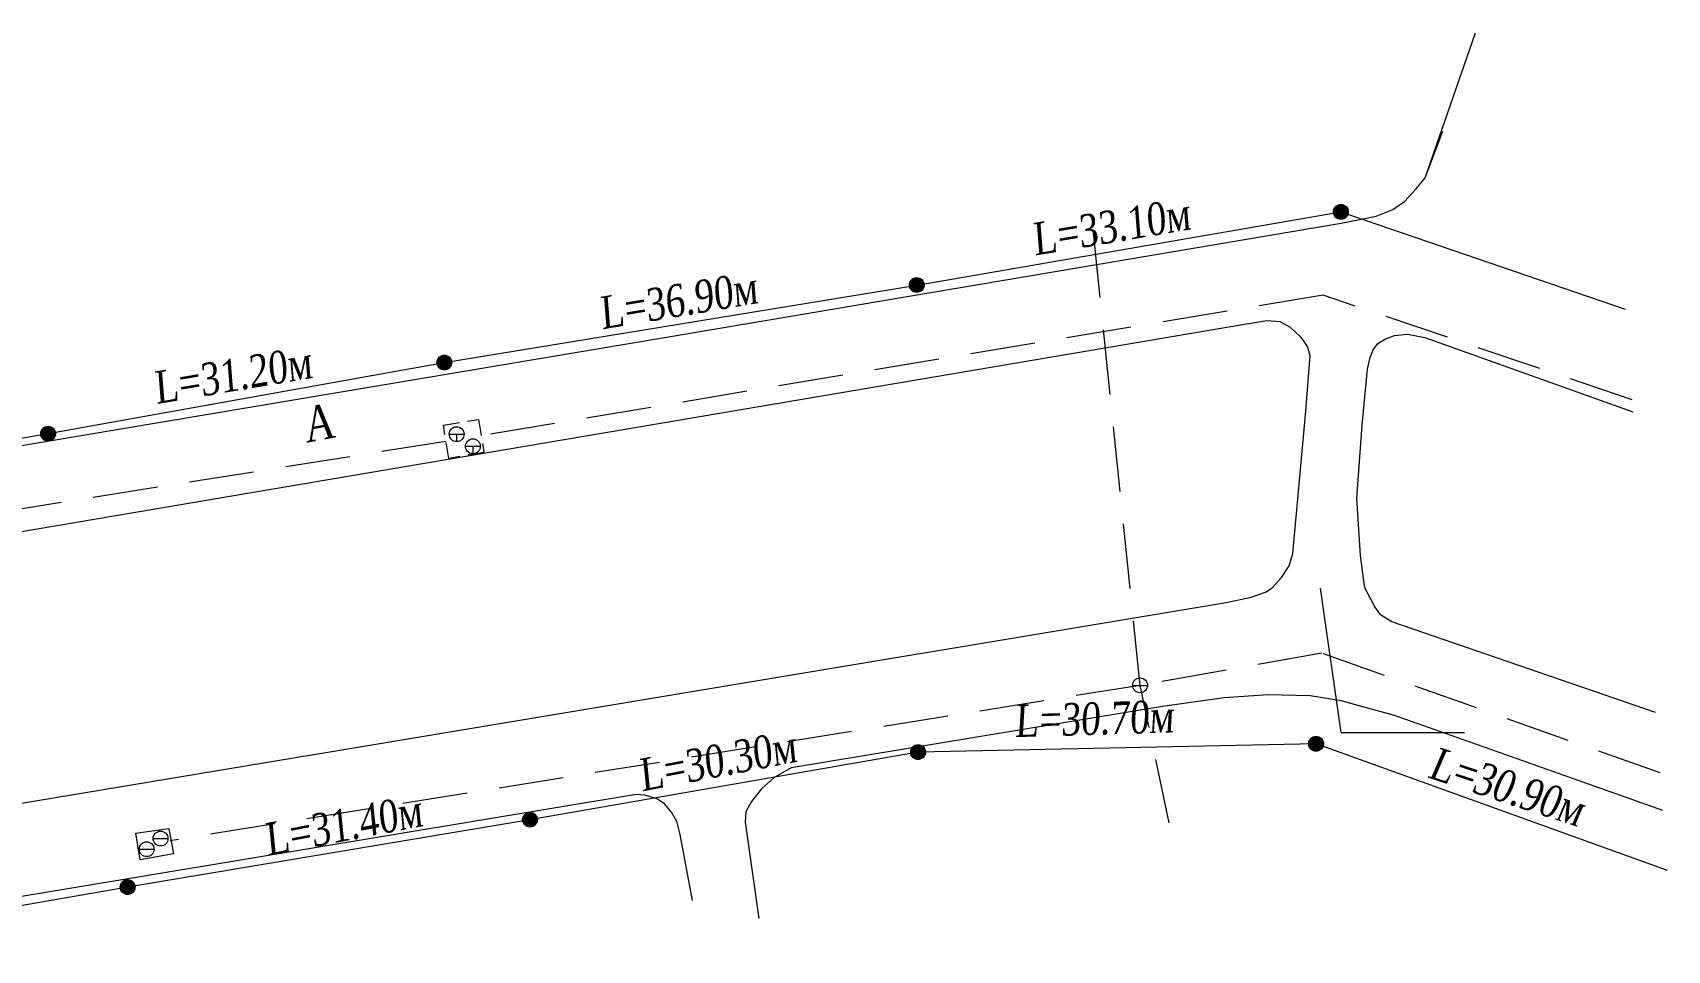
# Model space of a CAD drawing. Extents: x 2474 to 3317, y 1800 to 4862.
# Drawn here: x 3064.7 to 3190.6, y 2377.4 to 2448.1 of the extents above; entities that cross this region are included whole.
import ezdxf

# ---------------------------------------------------------------- set-up
doc = ezdxf.new("R2010")
doc.units = 0
doc.header["$MEASUREMENT"] = 0
doc.linetypes.add('DASHED2', pattern=[0.375, 0.25, -0.125])
doc.layers.add('ОСВЕЩЕНИЕ', color=7, linetype='Continuous', lineweight=15)
doc.layers.add('ситуация', color=7, linetype='Continuous', lineweight=15)
doc.styles.add('стиль2', font='times.ttf', dxfattribs={"width": 0.85, "oblique": 5, "height": 1.15})

msp = doc.modelspace()

# ---------------------------------------------------------------- hatches: boundary and pattern name
at = {"layer": 'ОСВЕЩЕНИЕ', "linetype": 'Continuous', "lineweight": 18}
h = msp.add_hatch(color=7, dxfattribs=at)
edge = h.paths.add_edge_path()
edge.add_arc((3165.49, 2434.27), 0.572, 0, 360)
h = msp.add_hatch(color=7, dxfattribs=at)
edge = h.paths.add_edge_path()
edge.add_arc((3132.83, 2428.64), 0.572, 0, 360)
h = msp.add_hatch(color=7, dxfattribs=at)
edge = h.paths.add_edge_path()
edge.add_arc((3096.44, 2422.67), 0.572, 0, 360)
h = msp.add_hatch(color=7, dxfattribs=at)
edge = h.paths.add_edge_path()
edge.add_arc((3065.93, 2417.2), 0.572, 0, 360)
h = msp.add_hatch(color=7, dxfattribs=at)
edge = h.paths.add_edge_path()
edge.add_arc((3132.93, 2392.69), 0.572, 0, 360)
h = msp.add_hatch(color=7, dxfattribs=at)
edge = h.paths.add_edge_path()
edge.add_arc((3163.58, 2393.33), 0.572, 0, 360)
h = msp.add_hatch(color=7, dxfattribs=at)
edge = h.paths.add_edge_path()
edge.add_arc((3103.04, 2387.49), 0.572, 0, 360)
h = msp.add_hatch(color=7, dxfattribs=at)
edge = h.paths.add_edge_path()
edge.add_arc((3072.06, 2382.3), 0.572, 0, 360)

# ---------------------------------------------------------------- linework, layer by layer
at = {"layer": 'ОСВЕЩЕНИЕ', "color": 7, "linetype": 'Continuous'}
for p, q in [((3132.83, 2428.64), (3165.49, 2434.27)), ((3165.49, 2434.27), (3187.39, 2426.77)), ((3096.44, 2422.67), (3132.83, 2428.64)), ((3065.93, 2417.2), (3096.44, 2422.67)), ((3038.08, 2412.53), (3065.93, 2417.2)), ((3163.58, 2393.33), (3132.93, 2392.69)), ((3190.63, 2383.59), (3163.58, 2393.33)), ((3132.93, 2392.69), (3103.04, 2387.49)), ((3103.04, 2387.49), (3072.06, 2382.3)), ((3072.06, 2382.3), (3044.01, 2377.44))]:
    msp.add_line(p, q, dxfattribs=at)
at = {"layer": 'ОСВЕЩЕНИЕ', "color": 7, "linetype": 'Continuous', "lineweight": 18}
for centre in [(3165.49, 2434.27), (3165.49, 2434.27), (3132.83, 2428.64), (3132.83, 2428.64), (3096.44, 2422.67), (3096.44, 2422.67), (3065.93, 2417.2), (3065.93, 2417.2), (3132.93, 2392.69), (3132.93, 2392.69), (3163.58, 2393.33), (3163.58, 2393.33), (3103.04, 2387.49), (3103.04, 2387.49), (3072.06, 2382.3), (3072.06, 2382.3)]:
    msp.add_circle(centre, 0.572, dxfattribs=at)
at = {"layer": 'ситуация', "color": 7, "linetype": 'Continuous', "lineweight": 18}
for p, q in [((3171.97, 2436.89), (3175.86, 2448.06)), ((3171.97, 2436.89), (3173.34, 2440.48)), ((3171.97, 2436.89), (3173.34, 2440.48)), ((3170.4, 2435.06), (3171.29, 2436.04)), ((3170.4, 2435.06), (3171.29, 2436.04)), ((3170.4, 2435.06), (3171.29, 2436.04)), ((3171.29, 2436.04), (3171.97, 2436.89)), ((3171.29, 2436.04), (3171.97, 2436.89)), ((3171.29, 2436.04), (3171.97, 2436.89)), ((3169.48, 2434.44), (3170.4, 2435.06)), ((3169.48, 2434.44), (3170.4, 2435.06)), ((3169.48, 2434.44), (3170.4, 2435.06)), ((3113.56, 2424.62), (3165.5, 2433.39)), ((3113.56, 2424.62), (3165.5, 2433.39)), ((3113.56, 2424.62), (3165.5, 2433.39)), ((3165.5, 2433.39), (3168.21, 2433.93)), ((3165.5, 2433.39), (3168.21, 2433.93)), ((3165.5, 2433.39), (3168.21, 2433.93)), ((3168.21, 2433.93), (3169.48, 2434.44)), ((3168.21, 2433.93), (3169.48, 2434.44)), ((3168.21, 2433.93), (3169.48, 2434.44)), ((3159.78, 2425.89), (3158.37, 2425.65)), ((3159.78, 2425.89), (3158.37, 2425.65)), ((3159.78, 2425.89), (3158.37, 2425.65)), ((3160.81, 2425.81), (3159.78, 2425.89)), ((3160.81, 2425.81), (3159.78, 2425.89)), ((3160.81, 2425.81), (3159.78, 2425.89)), ((3158.37, 2425.65), (3038.02, 2405.27)), ((3158.37, 2425.65), (3038.02, 2405.27)), ((3158.37, 2425.65), (3038.02, 2405.27)), ((3041.11, 2412.46), (3113.56, 2424.62)), ((3041.11, 2412.46), (3113.56, 2424.62)), ((3041.11, 2412.46), (3113.56, 2424.62)), ((3161.61, 2425.37), (3160.81, 2425.81)), ((3161.61, 2425.37), (3160.81, 2425.81)), ((3161.61, 2425.37), (3160.81, 2425.81)), ((3162.38, 2424.66), (3161.61, 2425.37)), ((3162.38, 2424.66), (3161.61, 2425.37)), ((3162.38, 2424.66), (3161.61, 2425.37)), ((3162.61, 2424.38), (3162.38, 2424.66)), ((3162.61, 2424.38), (3162.38, 2424.66)), ((3162.61, 2424.38), (3162.38, 2424.66)), ((3168.93, 2424.5), (3169.62, 2424.75)), ((3168.93, 2424.5), (3169.62, 2424.75)), ((3168.93, 2424.5), (3169.62, 2424.75)), ((3169.62, 2424.75), (3170.63, 2424.86)), ((3169.62, 2424.75), (3170.63, 2424.86)), ((3169.62, 2424.75), (3170.63, 2424.86)), ((3170.63, 2424.86), (3171.96, 2424.6)), ((3170.63, 2424.86), (3171.96, 2424.6)), ((3170.63, 2424.86), (3171.96, 2424.6)), ((3171.96, 2424.6), (3187.98, 2418.87)), ((3171.96, 2424.6), (3187.98, 2418.87)), ((3171.96, 2424.6), (3187.98, 2418.87)), ((3162.92, 2423.92), (3162.61, 2424.38)), ((3162.92, 2423.92), (3162.61, 2424.38)), ((3162.92, 2423.92), (3162.61, 2424.38)), ((3163.13, 2423.2), (3162.92, 2423.92)), ((3163.13, 2423.2), (3162.92, 2423.92)), ((3163.13, 2423.2), (3162.92, 2423.92)), ((3167.74, 2423.07), (3167.98, 2423.65)), ((3167.74, 2423.07), (3167.98, 2423.65)), ((3167.74, 2423.07), (3167.98, 2423.65)), ((3167.98, 2423.65), (3168.34, 2424.13)), ((3167.98, 2423.65), (3168.34, 2424.13)), ((3167.98, 2423.65), (3168.34, 2424.13)), ((3168.34, 2424.13), (3168.93, 2424.5)), ((3168.34, 2424.13), (3168.93, 2424.5)), ((3168.34, 2424.13), (3168.93, 2424.5)), ((3162.8, 2418.93), (3163.13, 2423.2)), ((3162.8, 2418.93), (3163.13, 2423.2)), ((3162.8, 2418.93), (3163.13, 2423.2)), ((3167.12, 2417.86), (3167.53, 2422.17)), ((3167.12, 2417.86), (3167.53, 2422.17)), ((3167.12, 2417.86), (3167.53, 2422.17)), ((3167.53, 2422.17), (3167.74, 2423.07)), ((3167.53, 2422.17), (3167.74, 2423.07)), ((3167.53, 2422.17), (3167.74, 2423.07)), ((3161.79, 2407.98), (3162.8, 2418.93)), ((3161.79, 2407.98), (3162.8, 2418.93)), ((3161.79, 2407.98), (3162.8, 2418.93)), ((3096.82, 2417.16), (3097.96, 2417.16)), ((3096.82, 2417.16), (3097.96, 2417.16)), ((3096.82, 2417.16), (3097.96, 2417.16)), ((3097.39, 2417.16), (3097.39, 2416.59)), ((3097.39, 2417.16), (3097.39, 2416.59)), ((3097.39, 2417.16), (3097.39, 2416.59)), ((3166.73, 2412.23), (3167.12, 2417.86)), ((3166.73, 2412.23), (3167.12, 2417.86)), ((3166.73, 2412.23), (3167.12, 2417.86)), ((3098.07, 2416.23), (3099.21, 2416.23)), ((3098.07, 2416.23), (3099.21, 2416.23)), ((3098.07, 2416.23), (3099.21, 2416.23)), ((3098.64, 2416.23), (3098.64, 2415.66)), ((3098.64, 2416.23), (3098.64, 2415.66)), ((3098.64, 2416.23), (3098.64, 2415.66)), ((3167, 2407.83), (3166.73, 2412.23)), ((3167, 2407.83), (3166.73, 2412.23)), ((3167, 2407.83), (3166.73, 2412.23)), ((3160.91, 2406.13), (3161.51, 2407.04)), ((3160.91, 2406.13), (3161.51, 2407.04)), ((3160.91, 2406.13), (3161.51, 2407.04)), ((3161.51, 2407.04), (3161.79, 2407.98)), ((3161.51, 2407.04), (3161.79, 2407.98)), ((3161.51, 2407.04), (3161.79, 2407.98)), ((3167.23, 2406.04), (3167, 2407.83)), ((3167.23, 2406.04), (3167, 2407.83)), ((3167.23, 2406.04), (3167, 2407.83)), ((3160.2, 2405.34), (3160.91, 2406.13)), ((3160.2, 2405.34), (3160.91, 2406.13)), ((3160.2, 2405.34), (3160.91, 2406.13)), ((3167.33, 2405.33), (3167.23, 2406.04)), ((3167.33, 2405.33), (3167.23, 2406.04)), ((3167.33, 2405.33), (3167.23, 2406.04)), ((3156.65, 2404.21), (3158.57, 2404.61)), ((3156.65, 2404.21), (3158.57, 2404.61)), ((3156.65, 2404.21), (3158.57, 2404.61)), ((3158.57, 2404.61), (3159.68, 2405)), ((3158.57, 2404.61), (3159.68, 2405)), ((3158.57, 2404.61), (3159.68, 2405)), ((3159.68, 2405), (3160.2, 2405.34)), ((3159.68, 2405), (3160.2, 2405.34)), ((3159.68, 2405), (3160.2, 2405.34)), ((3165.52, 2394.2), (3163.91, 2405.32)), ((3165.52, 2394.2), (3163.91, 2405.32)), ((3168.07, 2403.92), (3167.33, 2405.33)), ((3168.07, 2403.92), (3167.33, 2405.33)), ((3168.07, 2403.92), (3167.33, 2405.33)), ((3055.71, 2387.39), (3156.65, 2404.21)), ((3055.71, 2387.39), (3156.65, 2404.21)), ((3055.71, 2387.39), (3156.65, 2404.21)), ((3168.55, 2403.26), (3168.07, 2403.92)), ((3168.55, 2403.26), (3168.07, 2403.92)), ((3168.55, 2403.26), (3168.07, 2403.92)), ((3169.42, 2402.71), (3168.55, 2403.26)), ((3169.42, 2402.71), (3168.55, 2403.26)), ((3169.42, 2402.71), (3168.55, 2403.26)), ((3189.72, 2395.73), (3169.42, 2402.71)), ((3189.72, 2395.73), (3169.42, 2402.71)), ((3189.72, 2395.73), (3169.42, 2402.71)), ((3149.46, 2397.83), (3150.6, 2397.83)), ((3149.46, 2397.83), (3150.6, 2397.83)), ((3149.46, 2397.83), (3150.6, 2397.83)), ((3156.5, 2396.87), (3151.74, 2396.21)), ((3156.5, 2396.87), (3151.74, 2396.21)), ((3156.5, 2396.87), (3151.74, 2396.21)), ((3159.88, 2397.11), (3156.5, 2396.87)), ((3159.88, 2397.11), (3156.5, 2396.87)), ((3159.88, 2397.11), (3156.5, 2396.87)), ((3163.13, 2397.02), (3159.88, 2397.11)), ((3163.13, 2397.02), (3159.88, 2397.11)), ((3163.13, 2397.02), (3159.88, 2397.11)), ((3165.51, 2396.63), (3163.13, 2397.02)), ((3165.51, 2396.63), (3163.13, 2397.02)), ((3165.51, 2396.63), (3163.13, 2397.02)), ((3151.74, 2396.21), (3123.16, 2391.47)), ((3151.74, 2396.21), (3123.16, 2391.47)), ((3151.74, 2396.21), (3123.16, 2391.47)), ((3169.63, 2395.5), (3165.51, 2396.63)), ((3169.63, 2395.5), (3165.51, 2396.63)), ((3169.63, 2395.5), (3165.51, 2396.63)), ((3176.6, 2393.04), (3169.63, 2395.5)), ((3176.6, 2393.04), (3169.63, 2395.5)), ((3176.6, 2393.04), (3169.63, 2395.5)), ((3165.52, 2394.2), (3175.01, 2394.2)), ((3165.52, 2394.2), (3175.01, 2394.2)), ((3175.01, 2394.2), (3175.01, 2394.2)), ((3175.01, 2394.2), (3175.01, 2394.2)), ((3190.28, 2388.19), (3176.6, 2393.04)), ((3190.28, 2388.19), (3176.6, 2393.04)), ((3190.28, 2388.19), (3176.6, 2393.04)), ((3121.82, 2390.72), (3120.87, 2389.87)), ((3121.82, 2390.72), (3120.87, 2389.87)), ((3121.82, 2390.72), (3120.87, 2389.87)), ((3123.16, 2391.47), (3121.82, 2390.72)), ((3123.16, 2391.47), (3121.82, 2390.72)), ((3123.16, 2391.47), (3121.82, 2390.72)), ((3111.23, 2389.44), (3041.46, 2377.86)), ((3111.23, 2389.44), (3041.46, 2377.86)), ((3111.23, 2389.44), (3041.46, 2377.86)), ((3111.88, 2389.38), (3111.23, 2389.44)), ((3111.88, 2389.38), (3111.23, 2389.44)), ((3111.88, 2389.38), (3111.23, 2389.44)), ((3112.8, 2389.1), (3111.88, 2389.38)), ((3112.8, 2389.1), (3111.88, 2389.38)), ((3112.8, 2389.1), (3111.88, 2389.38)), ((3120.87, 2389.87), (3120.11, 2388.9)), ((3120.87, 2389.87), (3120.11, 2388.9)), ((3120.87, 2389.87), (3120.11, 2388.9)), ((3113.39, 2388.72), (3112.8, 2389.1)), ((3113.39, 2388.72), (3112.8, 2389.1)), ((3113.39, 2388.72), (3112.8, 2389.1)), ((3113.95, 2388.07), (3113.39, 2388.72)), ((3113.95, 2388.07), (3113.39, 2388.72)), ((3113.95, 2388.07), (3113.39, 2388.72)), ((3114.34, 2387.34), (3113.95, 2388.07)), ((3114.34, 2387.34), (3113.95, 2388.07)), ((3114.34, 2387.34), (3113.95, 2388.07)), ((3119.67, 2388.1), (3119.61, 2387.3)), ((3119.67, 2388.1), (3119.61, 2387.3)), ((3119.67, 2388.1), (3119.61, 2387.3)), ((3120.11, 2388.9), (3119.67, 2388.1)), ((3120.11, 2388.9), (3119.67, 2388.1)), ((3120.11, 2388.9), (3119.67, 2388.1)), ((3072.68, 2386.45), (3075.22, 2386.82)), ((3072.68, 2386.45), (3075.22, 2386.82)), ((3072.68, 2386.45), (3075.22, 2386.82)), ((3075.22, 2386.82), (3075.58, 2384.85)), ((3075.22, 2386.82), (3075.58, 2384.85)), ((3075.22, 2386.82), (3075.58, 2384.85)), ((3114.61, 2386.34), (3114.34, 2387.34)), ((3114.61, 2386.34), (3114.34, 2387.34)), ((3114.61, 2386.34), (3114.34, 2387.34)), ((3119.61, 2387.3), (3120.67, 2379.89)), ((3119.61, 2387.3), (3120.67, 2379.89)), ((3119.61, 2387.3), (3120.67, 2379.89)), ((3073.01, 2384.4), (3072.68, 2386.45)), ((3073.01, 2384.4), (3072.68, 2386.45)), ((3073.01, 2384.4), (3072.68, 2386.45)), ((3074.02, 2386.04), (3075.16, 2386.04)), ((3074.02, 2386.04), (3075.16, 2386.04)), ((3074.02, 2386.04), (3075.16, 2386.04)), ((3115.56, 2381.26), (3114.61, 2386.34)), ((3115.56, 2381.26), (3114.61, 2386.34)), ((3115.56, 2381.26), (3114.61, 2386.34)), ((3072.95, 2385.22), (3074.09, 2385.22)), ((3072.95, 2385.22), (3074.09, 2385.22)), ((3072.95, 2385.22), (3074.09, 2385.22)), ((3075.58, 2384.85), (3073.01, 2384.4)), ((3075.58, 2384.85), (3073.01, 2384.4)), ((3075.58, 2384.85), (3073.01, 2384.4))]:
    msp.add_line(p, q, dxfattribs=at)
at = {"layer": 'ситуация', "color": 7, "linetype": 'DASHED2', "lineweight": 18, "ltscale": 20}
for p, q in [((3150.03, 2397.83), (3146.43, 2432.78)), ((3150.03, 2397.83), (3146.43, 2432.78)), ((3150.03, 2397.83), (3146.43, 2432.78)), ((3164.12, 2427.86), (3099.3, 2417.05)), ((3164.12, 2427.86), (3099.3, 2417.05)), ((3164.12, 2427.86), (3099.3, 2417.05)), ((3187.91, 2419.81), (3164.12, 2427.86)), ((3187.91, 2419.81), (3164.12, 2427.86)), ((3187.91, 2419.81), (3164.12, 2427.86)), ((3096.57, 2416.6), (3020.55, 2404.53)), ((3096.57, 2416.6), (3020.55, 2404.53)), ((3096.57, 2416.6), (3020.55, 2404.53)), ((3164.03, 2400.3), (3150.03, 2397.83)), ((3164.03, 2400.3), (3150.03, 2397.83)), ((3164.03, 2400.3), (3150.03, 2397.83)), ((3190.07, 2391.09), (3164.03, 2400.3)), ((3190.07, 2391.09), (3164.03, 2400.3)), ((3190.07, 2391.09), (3164.03, 2400.3)), ((3150.03, 2397.83), (3075.32, 2385.87)), ((3150.03, 2397.83), (3075.32, 2385.87)), ((3150.03, 2397.83), (3075.32, 2385.87)), ((3152.27, 2387.24), (3150.03, 2397.83)), ((3152.27, 2387.24), (3150.03, 2397.83)), ((3152.27, 2387.24), (3150.03, 2397.83))]:
    msp.add_line(p, q, dxfattribs=at)
at = {"layer": 'ситуация', "color": 7, "linetype": 'DASHED2', "lineweight": 18, "ltscale": 5}
for p, q in [((3096.37, 2417.85), (3099.08, 2418.3)), ((3096.37, 2417.85), (3099.08, 2418.3)), ((3096.37, 2417.85), (3099.08, 2418.3)), ((3099.08, 2418.3), (3099.49, 2415.74)), ((3099.08, 2418.3), (3099.49, 2415.74)), ((3099.08, 2418.3), (3099.49, 2415.74)), ((3096.8, 2415.29), (3096.37, 2417.85)), ((3096.8, 2415.29), (3096.37, 2417.85)), ((3096.8, 2415.29), (3096.37, 2417.85)), ((3099.49, 2415.74), (3096.8, 2415.29)), ((3099.49, 2415.74), (3096.8, 2415.29)), ((3099.49, 2415.74), (3096.8, 2415.29))]:
    msp.add_line(p, q, dxfattribs=at)
at = {"layer": 'ситуация', "color": 7, "linetype": 'Continuous', "lineweight": 18}
for centre in [(3097.39, 2417.16), (3097.39, 2417.16), (3097.39, 2417.16), (3098.64, 2416.23), (3098.64, 2416.23), (3098.64, 2416.23), (3150.03, 2397.83), (3150.03, 2397.83), (3150.03, 2397.83), (3073.52, 2385.22), (3073.52, 2385.22), (3073.52, 2385.22), (3074.59, 2386.04), (3074.59, 2386.04), (3074.59, 2386.04)]:
    msp.add_circle(centre, 0.572, dxfattribs=at)

# ---------------------------------------------------------------- texts
at = {"layer": 'ОСВЕЩЕНИЕ', "color": 7, "lineweight": 18, "style": 'стиль2', "oblique": 5, "width": 0.8}
for s, rotation, p in [('L=33.10м', 9.5458, (3141.93, 2430.9)), ('L=36.90м', 9.5458, (3108.6, 2425.22)), ('L=31.20м', 9.5458, (3074.28, 2419.47)), ('L=30.70м', 1.7265, (3140.37, 2393.84)), ('L=30.30м', 10.8185, (3111.67, 2389.66)), ('L=30.90м', 341.7844, (3172.09, 2390.76)), ('L=31.40м', 10.8185, (3082.85, 2384.71))]:
    msp.add_text(s, height=2.5, rotation=rotation, dxfattribs=at).set_placement(p)
at = {"layer": 'ситуация', "color": 7, "lineweight": 18, "style": 'стиль2', "oblique": 5, "width": 0.8}
msp.add_text('А', height=2.7, rotation=10.5901, dxfattribs=at).set_placement((3085.82, 2416.49))

doc.saveas('drawing.dxf')
